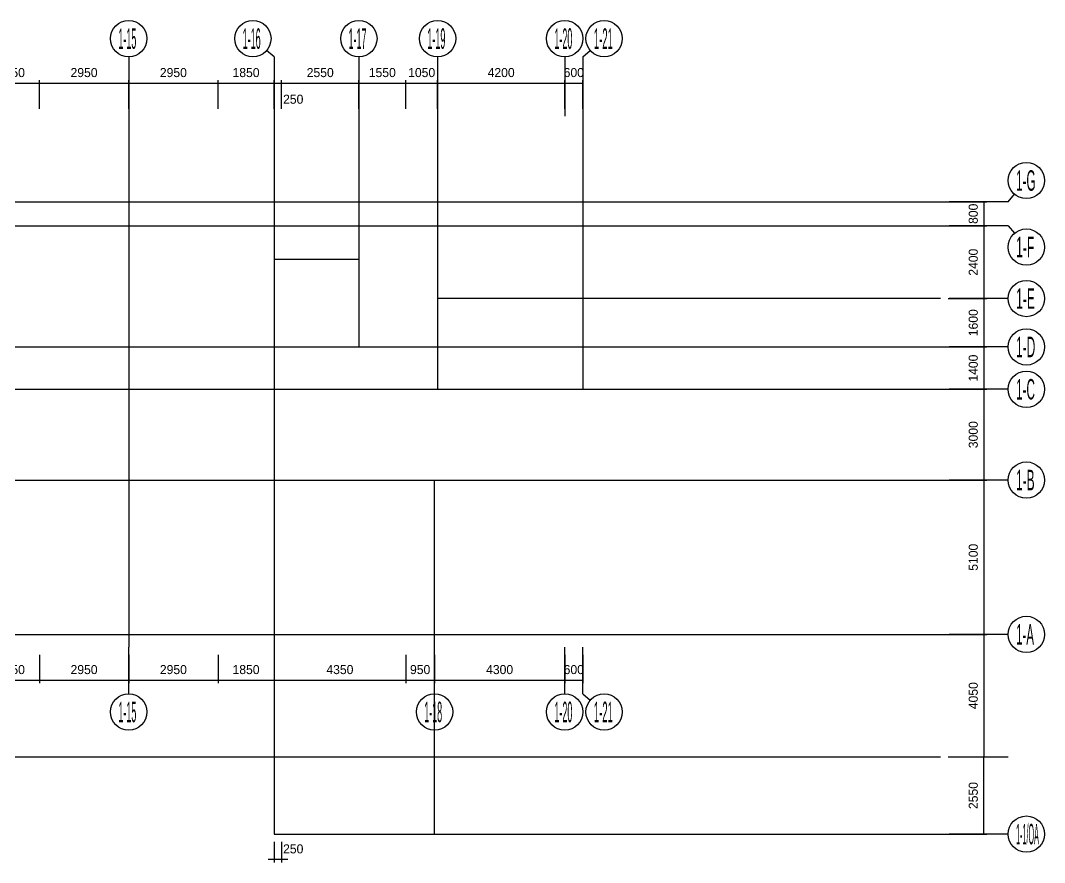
# Model space of a CAD drawing. Extents: x 471867 to 669967, y 35268 to 238913.
# Drawn here: x 634133 to 667954, y 209599 to 237426 of the extents above; entities that cross this region are included whole.
import ezdxf

# ---------------------------------------------------------------- set-up
doc = ezdxf.new("R2010")
doc.units = 0
doc.header["$LTSCALE"] = 100
doc.header["$MEASUREMENT"] = 0
doc.layers.add('DOTE', color=253, linetype='Continuous')
doc.layers.add('L-AXIS', color=3, linetype='Continuous')
doc.styles.add('hztxt2', font='hztxt2')
doc.dimstyles.get("Standard").update_dxf_attribs({"dimtxt": 300, "dimasz": 100, "dimexe": 100, "dimexo": 250, "dimgap": 100, "dimtad": 0, "dimtoh": 1, "dimdec": 0, "dimdsep": 46, "dimcen": 0.09, "dimclrt": 7, "dimadec": 0, "dimazin": 0, "dimtfac": 1, "dimtdec": 4, "dimtofl": 0, "dimtmove": 0, "dimatfit": 3, "dimfxl": 1, "dimtolj": 1, "dimtzin": 0, "dimarcsym": 0})

# ---------------------------------------------------------------- blocks, each defined once
blk = doc.blocks.new('*D102')
at = {"layer": 'L-AXIS', "color": 0, "linetype": 'ByBlock', "lineweight": -2}
for p, q in [((632908, 216467), (632908, 215524)), ((634758, 216467), (634758, 215524)), ((632908, 215624), (634758, 215624))]:
    blk.add_line(p, q, dxfattribs=at)
for points in [[(632908, 215624), (633008, 215641), (633008, 215607)], [(634758, 215624), (634658, 215607), (634658, 215641)]]:
    blk.add_solid(points, dxfattribs=at)
at = {"layer": 'L-AXIS', "color": 7, "linetype": 'Continuous', "lineweight": -2, "insert": (633833, 215974), "char_height": 300, "width": 690, "attachment_point": 5, "style": 'hztxt2'}
blk.add_mtext('1850', dxfattribs=at)
blk = doc.blocks.new('*D155')
at = {"layer": 'L-AXIS', "color": 0, "linetype": 'ByBlock', "lineweight": -2}
for p, q in [((632908, 234511), (632908, 235453)), ((634758, 234511), (634758, 235453)), ((632908, 235353), (634758, 235353))]:
    blk.add_line(p, q, dxfattribs=at)
for points in [[(632908, 235353), (633008, 235370), (633008, 235337)], [(634758, 235353), (634658, 235337), (634658, 235370)]]:
    blk.add_solid(points, dxfattribs=at)
at = {"layer": 'L-AXIS', "color": 7, "linetype": 'Continuous', "lineweight": -2, "insert": (633833, 235703), "char_height": 300, "width": 690, "attachment_point": 5, "style": 'hztxt2'}
blk.add_mtext('1850', dxfattribs=at)
blk = doc.blocks.new('*D222')
at = {"layer": 'L-AXIS', "color": 0, "linetype": 'ByBlock', "lineweight": -2}
for p, q in [((664769, 230638), (666052, 230638)), ((665952, 230638), (665952, 228238)), ((664769, 228238), (666052, 228238))]:
    blk.add_line(p, q, dxfattribs=at)
for points in [[(665952, 230638), (665969, 230538), (665936, 230538)], [(665952, 228238), (665936, 228338), (665969, 228338)]]:
    blk.add_solid(points, dxfattribs=at)
at = {"layer": 'L-AXIS', "color": 7, "linetype": 'Continuous', "lineweight": -2, "insert": (665602, 229438), "char_height": 300, "width": 785, "attachment_point": 5, "rotation": 90, "style": 'hztxt2'}
blk.add_mtext('2400', dxfattribs=at)
blk = doc.blocks.new('*D103')
at = {"layer": 'L-AXIS', "color": 0, "linetype": 'ByBlock', "lineweight": -2}
for p, q in [((664769, 213088), (666052, 213088)), ((665952, 210538), (665952, 213088)), ((664769, 210538), (666052, 210538))]:
    blk.add_line(p, q, dxfattribs=at)
for points in [[(665952, 213088), (665969, 212988), (665936, 212988)], [(665952, 210538), (665936, 210638), (665969, 210638)]]:
    blk.add_solid(points, dxfattribs=at)
at = {"layer": 'L-AXIS', "color": 7, "linetype": 'Continuous', "lineweight": -2, "insert": (665602, 211813), "char_height": 300, "width": 780, "attachment_point": 5, "rotation": 90, "style": 'hztxt2'}
blk.add_mtext('2550', dxfattribs=at)
blk = doc.blocks.new('*D365')
at = {"layer": 'L-AXIS', "color": 0, "linetype": 'ByBlock', "lineweight": -2}
for p, q in [((664769, 217138), (666052, 217138)), ((665952, 217138), (665952, 213088)), ((664769, 213088), (666052, 213088))]:
    blk.add_line(p, q, dxfattribs=at)
for points in [[(665952, 217138), (665969, 217038), (665936, 217038)], [(665952, 213088), (665936, 213188), (665969, 213188)]]:
    blk.add_solid(points, dxfattribs=at)
at = {"layer": 'L-AXIS', "color": 7, "linetype": 'Continuous', "lineweight": -2, "insert": (665602, 215113), "char_height": 300, "width": 790, "attachment_point": 5, "rotation": 90, "style": 'hztxt2'}
blk.add_mtext('4050', dxfattribs=at)
blk = doc.blocks.new('*D422')
at = {"layer": 'L-AXIS', "color": 0, "linetype": 'ByBlock', "lineweight": -2}
for p, q in [((664798, 231438), (666052, 231438)), ((665952, 231438), (665952, 230638)), ((664769, 230638), (666052, 230638))]:
    blk.add_line(p, q, dxfattribs=at)
for points in [[(665952, 231438), (665969, 231338), (665936, 231338)], [(665952, 230638), (665936, 230738), (665969, 230738)]]:
    blk.add_solid(points, dxfattribs=at)
at = {"layer": 'L-AXIS', "color": 7, "linetype": 'Continuous', "lineweight": -2, "insert": (665602, 231038), "char_height": 300, "width": 566.67, "attachment_point": 5, "rotation": 90, "style": 'hztxt2'}
blk.add_mtext('800', dxfattribs=at)
blk = doc.blocks.new('*D182')
at = {"layer": 'L-AXIS', "color": 0, "linetype": 'ByBlock', "lineweight": -2}
for p, q in [((664769, 222238), (666052, 222238)), ((665952, 222238), (665952, 217138)), ((664769, 217138), (666052, 217138))]:
    blk.add_line(p, q, dxfattribs=at)
for points in [[(665952, 222238), (665969, 222138), (665936, 222138)], [(665952, 217138), (665936, 217238), (665969, 217238)]]:
    blk.add_solid(points, dxfattribs=at)
at = {"layer": 'L-AXIS', "color": 7, "linetype": 'Continuous', "lineweight": -2, "insert": (665602, 219688), "char_height": 300, "width": 775, "attachment_point": 5, "rotation": 90, "style": 'hztxt2'}
blk.add_mtext('5100', dxfattribs=at)
blk = doc.blocks.new('*D247')
at = {"layer": 'L-AXIS', "color": 0, "linetype": 'ByBlock', "lineweight": -2}
for p, q in [((664769, 225238), (666052, 225238)), ((665952, 225238), (665952, 222238)), ((664769, 222238), (666052, 222238))]:
    blk.add_line(p, q, dxfattribs=at)
for points in [[(665952, 225238), (665969, 225138), (665936, 225138)], [(665952, 222238), (665936, 222338), (665969, 222338)]]:
    blk.add_solid(points, dxfattribs=at)
at = {"layer": 'L-AXIS', "color": 7, "linetype": 'Continuous', "lineweight": -2, "insert": (665602, 223738), "char_height": 300, "width": 780, "attachment_point": 5, "rotation": 90, "style": 'hztxt2'}
blk.add_mtext('3000', dxfattribs=at)
blk = doc.blocks.new('*D62')
at = {"layer": 'L-AXIS', "color": 0, "linetype": 'ByBlock', "lineweight": -2}
for p, q in [((664769, 226638), (666052, 226638)), ((665952, 226638), (665952, 225238)), ((664769, 225238), (666052, 225238))]:
    blk.add_line(p, q, dxfattribs=at)
for points in [[(665952, 226638), (665969, 226538), (665936, 226538)], [(665952, 225238), (665936, 225338), (665969, 225338)]]:
    blk.add_solid(points, dxfattribs=at)
at = {"layer": 'L-AXIS', "color": 7, "linetype": 'Continuous', "lineweight": -2, "insert": (665602, 225938), "char_height": 300, "width": 695, "attachment_point": 5, "rotation": 90, "style": 'hztxt2'}
blk.add_mtext('1400', dxfattribs=at)
blk = doc.blocks.new('*D121')
at = {"layer": 'L-AXIS', "color": 0, "linetype": 'ByBlock', "lineweight": -2}
for p, q in [((664798, 228238), (666052, 228238)), ((665952, 228238), (665952, 226638)), ((664769, 226638), (666052, 226638))]:
    blk.add_line(p, q, dxfattribs=at)
for points in [[(665952, 228238), (665969, 228138), (665936, 228138)], [(665952, 226638), (665936, 226738), (665969, 226738)]]:
    blk.add_solid(points, dxfattribs=at)
at = {"layer": 'L-AXIS', "color": 7, "linetype": 'Continuous', "lineweight": -2, "insert": (665602, 227438), "char_height": 300, "width": 685, "attachment_point": 5, "rotation": 90, "style": 'hztxt2'}
blk.add_mtext('1600', dxfattribs=at)
blk = doc.blocks.new('_AXISO')
blk.add_circle((0, 0), 0.5)
blk = doc.blocks.new('*D60')
at = {"layer": 'L-AXIS', "color": 0, "linetype": 'ByBlock', "lineweight": -2}
for p, q in [((647808, 216467), (647808, 215524)), ((652108, 216467), (652108, 215524)), ((647808, 215624), (652108, 215624))]:
    blk.add_line(p, q, dxfattribs=at)
for points in [[(647808, 215624), (647908, 215641), (647908, 215607)], [(652108, 215624), (652008, 215607), (652008, 215641)]]:
    blk.add_solid(points, dxfattribs=at)
at = {"layer": 'L-AXIS', "color": 7, "linetype": 'Continuous', "lineweight": -2, "insert": (649958, 215974), "char_height": 300, "width": 790, "attachment_point": 5, "style": 'hztxt2'}
blk.add_mtext('4300', dxfattribs=at)
blk = doc.blocks.new('*D319')
at = {"layer": 'L-AXIS', "color": 0, "linetype": 'ByBlock', "lineweight": -2}
for p, q in [((647908, 234511), (647908, 235453)), ((652108, 234511), (652108, 235453)), ((647908, 235353), (652108, 235353))]:
    blk.add_line(p, q, dxfattribs=at)
for points in [[(647908, 235353), (648008, 235370), (648008, 235337)], [(652108, 235353), (652008, 235337), (652008, 235370)]]:
    blk.add_solid(points, dxfattribs=at)
at = {"layer": 'L-AXIS', "color": 7, "linetype": 'Continuous', "lineweight": -2, "insert": (650008, 235703), "char_height": 300, "width": 790, "attachment_point": 5, "style": 'hztxt2'}
blk.add_mtext('4200', dxfattribs=at)
blk = doc.blocks.new('*D357')
at = {"layer": 'L-AXIS', "color": 0, "linetype": 'ByBlock', "lineweight": -2}
for p, q in [((640658, 216467), (640658, 215524)), ((642508, 216467), (642508, 215524)), ((640658, 215624), (642508, 215624))]:
    blk.add_line(p, q, dxfattribs=at)
for points in [[(640658, 215624), (640758, 215641), (640758, 215607)], [(642508, 215624), (642408, 215607), (642408, 215641)]]:
    blk.add_solid(points, dxfattribs=at)
at = {"layer": 'L-AXIS', "color": 7, "linetype": 'Continuous', "lineweight": -2, "insert": (641583, 215974), "char_height": 300, "width": 690, "attachment_point": 5, "style": 'hztxt2'}
blk.add_mtext('1850', dxfattribs=at)
blk = doc.blocks.new('*D209')
at = {"layer": 'L-AXIS', "color": 0, "linetype": 'ByBlock', "lineweight": -2}
for p, q in [((637708, 216467), (637708, 215524)), ((640658, 216467), (640658, 215524)), ((637708, 215624), (640658, 215624))]:
    blk.add_line(p, q, dxfattribs=at)
for points in [[(637708, 215624), (637808, 215641), (637808, 215607)], [(640658, 215624), (640558, 215607), (640558, 215641)]]:
    blk.add_solid(points, dxfattribs=at)
at = {"layer": 'L-AXIS', "color": 7, "linetype": 'Continuous', "lineweight": -2, "insert": (639183, 215974), "char_height": 300, "width": 775, "attachment_point": 5, "style": 'hztxt2'}
blk.add_mtext('2950', dxfattribs=at)
blk = doc.blocks.new('*D412')
at = {"layer": 'L-AXIS', "color": 0, "linetype": 'ByBlock', "lineweight": -2}
for p, q in [((634758, 216467), (634758, 215524)), ((637708, 216467), (637708, 215524)), ((634758, 215624), (637708, 215624))]:
    blk.add_line(p, q, dxfattribs=at)
for points in [[(634758, 215624), (634858, 215641), (634858, 215607)], [(637708, 215624), (637608, 215607), (637608, 215641)]]:
    blk.add_solid(points, dxfattribs=at)
at = {"layer": 'L-AXIS', "color": 7, "linetype": 'Continuous', "lineweight": -2, "insert": (636233, 215974), "char_height": 300, "width": 775, "attachment_point": 5, "style": 'hztxt2'}
blk.add_mtext('2950', dxfattribs=at)
blk = doc.blocks.new('*D266')
at = {"layer": 'L-AXIS', "color": 0, "linetype": 'ByBlock', "lineweight": -2}
for p, q in [((642508, 210288), (642508, 209599)), ((642758, 210288), (642758, 209599)), ((642958, 209699), (642308, 209699))]:
    blk.add_line(p, q, dxfattribs=at)
for points in [[(642508, 209699), (642408, 209683), (642408, 209716)], [(642758, 209699), (642858, 209716), (642858, 209683)]]:
    blk.add_solid(points, dxfattribs=at)
at = {"layer": 'L-AXIS', "color": 7, "linetype": 'Continuous', "lineweight": -2, "insert": (643141, 210049), "char_height": 300, "width": 566.67, "attachment_point": 5, "style": 'hztxt2'}
blk.add_mtext('250', dxfattribs=at)
blk = doc.blocks.new('*D295')
at = {"layer": 'L-AXIS', "color": 0, "linetype": 'ByBlock', "lineweight": -2}
for p, q in [((642508, 216467), (642508, 215524)), ((646858, 216467), (646858, 215524)), ((642508, 215624), (646858, 215624))]:
    blk.add_line(p, q, dxfattribs=at)
for points in [[(642508, 215624), (642608, 215641), (642608, 215607)], [(646858, 215624), (646758, 215607), (646758, 215641)]]:
    blk.add_solid(points, dxfattribs=at)
at = {"layer": 'L-AXIS', "color": 7, "linetype": 'Continuous', "lineweight": -2, "insert": (644683, 215974), "char_height": 300, "width": 790, "attachment_point": 5, "style": 'hztxt2'}
blk.add_mtext('4350', dxfattribs=at)
blk = doc.blocks.new('*D141')
at = {"layer": 'L-AXIS', "color": 0, "linetype": 'ByBlock', "lineweight": -2}
for p, q in [((646858, 216467), (646858, 215524)), ((647808, 216467), (647808, 215524)), ((646858, 215624), (647808, 215624))]:
    blk.add_line(p, q, dxfattribs=at)
for points in [[(646858, 215624), (646958, 215641), (646958, 215607)], [(647808, 215624), (647708, 215607), (647708, 215641)]]:
    blk.add_solid(points, dxfattribs=at)
at = {"layer": 'L-AXIS', "color": 7, "linetype": 'Continuous', "lineweight": -2, "insert": (647333, 215974), "char_height": 300, "width": 556.67, "attachment_point": 5, "style": 'hztxt2'}
blk.add_mtext('950', dxfattribs=at)
blk = doc.blocks.new('*D237')
at = {"layer": 'L-AXIS', "color": 0, "linetype": 'ByBlock', "lineweight": -2}
for p, q in [((640658, 234511), (640658, 235453)), ((642508, 234511), (642508, 235453)), ((640658, 235353), (642508, 235353))]:
    blk.add_line(p, q, dxfattribs=at)
for points in [[(640658, 235353), (640758, 235370), (640758, 235337)], [(642508, 235353), (642408, 235337), (642408, 235370)]]:
    blk.add_solid(points, dxfattribs=at)
at = {"layer": 'L-AXIS', "color": 7, "linetype": 'Continuous', "lineweight": -2, "insert": (641583, 235703), "char_height": 300, "width": 690, "attachment_point": 5, "style": 'hztxt2'}
blk.add_mtext('1850', dxfattribs=at)
blk = doc.blocks.new('*D67')
at = {"layer": 'L-AXIS', "color": 0, "linetype": 'ByBlock', "lineweight": -2}
for p, q in [((637708, 234511), (637708, 235453)), ((640658, 234511), (640658, 235453)), ((637708, 235353), (640658, 235353))]:
    blk.add_line(p, q, dxfattribs=at)
for points in [[(637708, 235353), (637808, 235370), (637808, 235337)], [(640658, 235353), (640558, 235337), (640558, 235370)]]:
    blk.add_solid(points, dxfattribs=at)
at = {"layer": 'L-AXIS', "color": 7, "linetype": 'Continuous', "lineweight": -2, "insert": (639183, 235703), "char_height": 300, "width": 775, "attachment_point": 5, "style": 'hztxt2'}
blk.add_mtext('2950', dxfattribs=at)
blk = doc.blocks.new('*D124')
at = {"layer": 'L-AXIS', "color": 0, "linetype": 'ByBlock', "lineweight": -2}
for p, q in [((634758, 234511), (634758, 235453)), ((637708, 234511), (637708, 235453)), ((634758, 235353), (637708, 235353))]:
    blk.add_line(p, q, dxfattribs=at)
for points in [[(634758, 235353), (634858, 235370), (634858, 235337)], [(637708, 235353), (637608, 235337), (637608, 235370)]]:
    blk.add_solid(points, dxfattribs=at)
at = {"layer": 'L-AXIS', "color": 7, "linetype": 'Continuous', "lineweight": -2, "insert": (636233, 235703), "char_height": 300, "width": 775, "attachment_point": 5, "style": 'hztxt2'}
blk.add_mtext('2950', dxfattribs=at)
blk = doc.blocks.new('*D376')
at = {"layer": 'L-AXIS', "color": 0, "linetype": 'ByBlock', "lineweight": -2}
for p, q in [((645308, 234511), (645308, 235453)), ((646858, 234511), (646858, 235453)), ((645308, 235353), (646858, 235353))]:
    blk.add_line(p, q, dxfattribs=at)
for points in [[(645308, 235353), (645408, 235370), (645408, 235337)], [(646858, 235353), (646758, 235337), (646758, 235370)]]:
    blk.add_solid(points, dxfattribs=at)
at = {"layer": 'L-AXIS', "color": 7, "linetype": 'Continuous', "lineweight": -2, "insert": (646083, 235703), "char_height": 300, "width": 690, "attachment_point": 5, "style": 'hztxt2'}
blk.add_mtext('1550', dxfattribs=at)
blk = doc.blocks.new('*D8')
at = {"layer": 'L-AXIS', "color": 0, "linetype": 'ByBlock', "lineweight": -2}
for p, q in [((642758, 234511), (642758, 235453)), ((645308, 234511), (645308, 235453)), ((642758, 235353), (645308, 235353))]:
    blk.add_line(p, q, dxfattribs=at)
for points in [[(642758, 235353), (642858, 235370), (642858, 235337)], [(645308, 235353), (645208, 235337), (645208, 235370)]]:
    blk.add_solid(points, dxfattribs=at)
at = {"layer": 'L-AXIS', "color": 7, "linetype": 'Continuous', "lineweight": -2, "insert": (644033, 235703), "char_height": 300, "width": 780, "attachment_point": 5, "style": 'hztxt2'}
blk.add_mtext('2550', dxfattribs=at)
blk = doc.blocks.new('*D197')
at = {"layer": 'L-AXIS', "color": 0, "linetype": 'ByBlock', "lineweight": -2}
for p, q in [((642508, 234511), (642508, 235453)), ((642758, 234511), (642758, 235453)), ((642308, 235353), (642958, 235353))]:
    blk.add_line(p, q, dxfattribs=at)
for points in [[(642508, 235353), (642408, 235337), (642408, 235370)], [(642758, 235353), (642858, 235370), (642858, 235337)]]:
    blk.add_solid(points, dxfattribs=at)
at = {"layer": 'L-AXIS', "color": 7, "linetype": 'Continuous', "lineweight": -2, "insert": (643141, 234822), "char_height": 300, "width": 566.67, "attachment_point": 5, "style": 'hztxt2'}
blk.add_mtext('250', dxfattribs=at)
blk = doc.blocks.new('*D259')
at = {"layer": 'L-AXIS', "color": 0, "linetype": 'ByBlock', "lineweight": -2}
for p, q in [((646858, 234511), (646858, 235453)), ((647908, 234511), (647908, 235453)), ((646858, 235353), (647908, 235353))]:
    blk.add_line(p, q, dxfattribs=at)
for points in [[(646858, 235353), (646958, 235370), (646958, 235337)], [(647908, 235353), (647808, 235337), (647808, 235370)]]:
    blk.add_solid(points, dxfattribs=at)
at = {"layer": 'L-AXIS', "color": 7, "linetype": 'Continuous', "lineweight": -2, "insert": (647383, 235703), "char_height": 300, "width": 690, "attachment_point": 5, "style": 'hztxt2'}
blk.add_mtext('1050', dxfattribs=at)
blk = doc.blocks.new('*D83')
at = {"layer": 'L-AXIS', "color": 0, "linetype": 'ByBlock', "lineweight": -2}
for p, q in [((652108, 216467), (652108, 215524)), ((652708, 216467), (652708, 215524)), ((652108, 215624), (652708, 215624))]:
    blk.add_line(p, q, dxfattribs=at)
for points in [[(652108, 215624), (652208, 215641), (652208, 215607)], [(652708, 215624), (652608, 215607), (652608, 215641)]]:
    blk.add_solid(points, dxfattribs=at)
at = {"layer": 'L-AXIS', "color": 7, "linetype": 'Continuous', "lineweight": -2, "insert": (652408, 215974), "char_height": 300, "width": 556.67, "attachment_point": 5, "style": 'hztxt2'}
blk.add_mtext('600', dxfattribs=at)
blk = doc.blocks.new('*D133')
at = {"layer": 'L-AXIS', "color": 0, "linetype": 'ByBlock', "lineweight": -2}
for p, q in [((652108, 234511), (652108, 235453)), ((652708, 234511), (652708, 235453)), ((652108, 235353), (652708, 235353))]:
    blk.add_line(p, q, dxfattribs=at)
for points in [[(652108, 235353), (652208, 235370), (652208, 235337)], [(652708, 235353), (652608, 235337), (652608, 235370)]]:
    blk.add_solid(points, dxfattribs=at)
at = {"layer": 'L-AXIS', "color": 7, "linetype": 'Continuous', "lineweight": -2, "insert": (652408, 235703), "char_height": 300, "width": 556.67, "attachment_point": 5, "style": 'hztxt2'}
blk.add_mtext('600', dxfattribs=at)

msp = doc.modelspace()

# ---------------------------------------------------------------- linework, layer by layer
at = {"layer": 'DOTE'}
for p, q in [((637708.1, 234260.7), (637708.1, 216716.5)), ((642508.1, 234260.7), (642508.1, 210537.9)), ((645308.1, 234260.7), (645308.1, 226637.9)), ((647908.1, 234260.7), (647908.1, 225237.9)), ((652708.1, 234260.7), (652708.1, 225237.9)), ((608308.1, 231437.9), (664810.3, 231437.9)), ((590108.1, 230637.9), (664810.3, 230637.9)), ((642508.1, 229537.9), (645308.1, 229537.9)), ((664518.6, 228237.9), (647908.1, 228237.9)), ((599084.7, 226637.9), (664768.6, 226637.9)), ((599084.7, 225237.9), (664768.6, 225237.9)), ((602058.1, 222237.9), (664768.6, 222237.9)), ((647808.1, 210537.9), (647808.1, 222237.9)), ((608408.1, 217137.9), (664768.6, 217137.9)), ((488717.2, 213087.9), (664518.6, 213087.9)), ((642508.1, 210537.9), (664839.1, 210537.9))]:
    msp.add_line(p, q, dxfattribs=at)
at = {"layer": 'L-AXIS'}
for p, q in [((642508.1, 236226.3), (642263.6, 236435.8)), ((652708.1, 236226.3), (652952.5, 236435.8)), ((637708.1, 236226.3), (637708.1, 234260.7)), ((642508.1, 236226.3), (642508.1, 234260.7)), ((645308.1, 236226.3), (645308.1, 234260.7)), ((647908.1, 236226.3), (647908.1, 234260.7)), ((652108.1, 236226.3), (652108.1, 234260.7)), ((652708.1, 236226.3), (652708.1, 234260.7)), ((666754.1, 231437.9), (666963.6, 231682.4)), ((666754.1, 231437.9), (664810.3, 231437.9)), ((666754.1, 230637.9), (664810.3, 230637.9)), ((666754.1, 230637.9), (666963.6, 230393.5)), ((666754.1, 228237.9), (664810.3, 228237.9)), ((666754.1, 226637.9), (664810.3, 226637.9)), ((666754.1, 225237.9), (664810.3, 225237.9)), ((666754.1, 222237.9), (664810.3, 222237.9)), ((666754.1, 217137.9), (664810.3, 217137.9)), ((637708.1, 215174.9), (637708.1, 216716.5)), ((647808.1, 215174.9), (647808.1, 216716.5)), ((652108.1, 215174.9), (652108.1, 216716.5)), ((652708.1, 215174.9), (652708.1, 216716.5)), ((652708.1, 215174.9), (652952.5, 214965.4)), ((664768.6, 213087.9), (666754.1, 213087.9)), ((666754.1, 210537.9), (664810.3, 210537.9))]:
    msp.add_line(p, q, dxfattribs=at)

# ---------------------------------------------------------------- block references
ref = msp.add_blockref('_AXISO', (637708.1, 236826.3), dxfattribs=dict(at, xscale=1199.999999999997, yscale=1200, rotation=359.9996457873818))
ref.add_attrib('A', '1-15', (637368.7, 236486.9), dxfattribs={"height": 678.82, "style": 'hztxt2', "width": 0.325})
ref = msp.add_blockref('_AXISO', (641808.1, 236826.3), dxfattribs=dict(at, xscale=1199.999999999997, yscale=1200, rotation=359.9996457873818))
ref.add_attrib('A', '1-16', (641468.7, 236486.9), dxfattribs={"height": 678.82, "style": 'hztxt2', "width": 0.329114})
ref = msp.add_blockref('_AXISO', (645308.1, 236826.3), dxfattribs=dict(at, xscale=1199.999999999997, yscale=1200, rotation=359.9996457873818))
ref.add_attrib('A', '1-17', (644968.7, 236486.9), dxfattribs={"height": 678.82, "style": 'hztxt2', "width": 0.325})
ref = msp.add_blockref('_AXISO', (647908.1, 236826.3), dxfattribs=dict(at, xscale=1199.999999999997, yscale=1200, rotation=359.9996457873818))
ref.add_attrib('A', '1-19', (647568.7, 236486.9), dxfattribs={"height": 678.82, "style": 'hztxt2', "width": 0.329114})
ref = msp.add_blockref('_AXISO', (652108.1, 236826.3), dxfattribs=dict(at, xscale=1199.999999999997, yscale=1200, rotation=359.9996457873818))
ref.add_attrib('A', '1-20', (651768.7, 236486.9), dxfattribs={"height": 678.82, "style": 'hztxt2', "width": 0.325})
ref = msp.add_blockref('_AXISO', (653408.1, 236826.3), dxfattribs=dict(at, xscale=1199.999999999997, yscale=1200, rotation=359.9996457873818))
ref.add_attrib('A', '1-21', (653068.7, 236486.9), dxfattribs={"height": 678.82, "style": 'hztxt2', "width": 0.346667})
ref = msp.add_blockref('_AXISO', (667354.1, 232137.9), dxfattribs=dict(at, xscale=1199.999999999997, yscale=1200, rotation=359.9996457873818))
ref.add_attrib('A', '1-G', (667014.6, 231798.5), dxfattribs={"height": 678.82, "style": 'hztxt2', "width": 0.42623})
ref = msp.add_blockref('_AXISO', (667354.1, 229937.9), dxfattribs=dict(at, xscale=1199.999999999997, yscale=1200, rotation=359.9996457873818))
ref.add_attrib('A', '1-F', (667014.6, 229598.5), dxfattribs={"height": 678.82, "style": 'hztxt2', "width": 0.440678})
ref = msp.add_blockref('_AXISO', (667354.1, 228237.9), dxfattribs=dict(at, xscale=1199.999999999997, yscale=1200, rotation=359.9996457873818))
ref.add_attrib('A', '1-E', (667014.6, 227898.5), dxfattribs={"height": 678.82, "style": 'hztxt2', "width": 0.440678})
ref = msp.add_blockref('_AXISO', (667354.1, 226637.9), dxfattribs=dict(at, xscale=1199.999999999997, yscale=1200, rotation=359.9996457873818))
ref.add_attrib('A', '1-D', (667014.6, 226298.5), dxfattribs={"height": 678.82, "style": 'hztxt2', "width": 0.433333})
ref = msp.add_blockref('_AXISO', (667354.1, 225237.9), dxfattribs=dict(at, xscale=1199.999999999997, yscale=1200, rotation=359.9996457873818))
ref.add_attrib('A', '1-C', (667014.6, 224898.5), dxfattribs={"height": 678.82, "style": 'hztxt2', "width": 0.42623})
ref = msp.add_blockref('_AXISO', (667354.1, 222237.9), dxfattribs=dict(at, xscale=1199.999999999997, yscale=1200, rotation=359.9996457873818))
ref.add_attrib('A', '1-B', (667014.6, 221898.5), dxfattribs={"height": 678.82, "style": 'hztxt2', "width": 0.433333})
ref = msp.add_blockref('_AXISO', (667354.1, 217137.9), dxfattribs=dict(at, xscale=1199.999999999997, yscale=1200, rotation=359.9996457873818))
ref.add_attrib('A', '1-A', (667014.7, 216798.5), dxfattribs={"height": 678.82, "style": 'hztxt2', "width": 0.419355})
ref = msp.add_blockref('_AXISO', (637708.1, 214574.9), dxfattribs=dict(at, xscale=1199.999999999997, yscale=1200, rotation=359.9996457873818))
ref.add_attrib('A', '1-15', (637368.7, 214235.5), dxfattribs={"height": 678.82, "style": 'hztxt2', "width": 0.325})
ref = msp.add_blockref('_AXISO', (647808.1, 214574.9), dxfattribs=dict(at, xscale=1199.999999999997, yscale=1200, rotation=359.9996457873818))
ref.add_attrib('A', '1-18', (647468.7, 214235.5), dxfattribs={"height": 678.82, "style": 'hztxt2', "width": 0.325})
ref = msp.add_blockref('_AXISO', (652108.1, 214574.9), dxfattribs=dict(at, xscale=1199.999999999997, yscale=1200, rotation=359.9996457873818))
ref.add_attrib('A', '1-20', (651768.7, 214235.5), dxfattribs={"height": 678.82, "style": 'hztxt2', "width": 0.325})
ref = msp.add_blockref('_AXISO', (653408.1, 214574.9), dxfattribs=dict(at, xscale=1199.999999999997, yscale=1200, rotation=359.9996457873818))
ref.add_attrib('A', '1-21', (653068.7, 214235.5), dxfattribs={"height": 678.82, "style": 'hztxt2', "width": 0.346667})
ref = msp.add_blockref('_AXISO', (667354.1, 210537.9), dxfattribs=dict(at, xscale=1199.999999999997, yscale=1200, rotation=359.9996457873818))
ref.add_attrib('A', '1-1/OA', (667014.7, 210198.5), dxfattribs={"height": 678.82, "style": 'hztxt2', "width": 0.209677})

# ---------------------------------------------------------------- dimensions: what is measured, and where the dimension line sits
for base, p1, p2, picture, middle in [((634758.1, 235353.2), (632908.1, 234260.7), (634758.1, 234260.7), '*D155', (633833.1, 235703.2)), ((637708.1, 235353.2), (634758.1, 234260.7), (637708.1, 234260.7), '*D124', (636233.1, 235703.2)), ((640658.1, 235353.2), (637708.1, 234260.7), (640658.1, 234260.7), '*D67', (639183.1, 235703.2)), ((642508.1, 235353.2), (640658.1, 234260.7), (642508.1, 234260.7), '*D237', (641583.1, 235703.2)), ((645308.1, 235353.2), (642758.1, 234260.7), (645308.1, 234260.7), '*D8', (644033.1, 235703.2)), ((646858.1, 235353.2), (645308.1, 234260.7), (646858.1, 234260.7), '*D376', (646083.1, 235703.2)), ((647908.1, 235353.2), (646858.1, 234260.7), (647908.1, 234260.7), '*D259', (647383.1, 235703.2)), ((652108.1, 235353.2), (647908.1, 234260.7), (652108.1, 234260.7), '*D319', (650008.1, 235703.2)), ((652708.1, 235353.2), (652108.1, 234260.7), (652708.1, 234260.7), '*D133', (652408.1, 235703.2)), ((642758.1, 235353.2), (642508.1, 234260.7), (642758.1, 234260.7), '*D197', (642633.1, 234822.2)), ((634758.1, 215624.1), (632908.1, 216716.5), (634758.1, 216716.5), '*D102', (633833.1, 215974.1)), ((637708.1, 215624.1), (634758.1, 216716.5), (637708.1, 216716.5), '*D412', (636233.1, 215974.1)), ((640658.1, 215624.1), (637708.1, 216716.5), (640658.1, 216716.5), '*D209', (639183.1, 215974.1)), ((642508.1, 215624.1), (640658.1, 216716.5), (642508.1, 216716.5), '*D357', (641583.1, 215974.1)), ((646858.1, 215624.1), (642508.1, 216716.5), (646858.1, 216716.5), '*D295', (644683.1, 215974.1)), ((647808.1, 215624.1), (646858.1, 216716.5), (647808.1, 216716.5), '*D141', (647333.1, 215974.1)), ((652108.1, 215624.1), (647808.1, 216716.5), (652108.1, 216716.5), '*D60', (649958.1, 215974.1)), ((652708.1, 215624.1), (652108.1, 216716.5), (652708.1, 216716.5), '*D83', (652408.1, 215974.1)), ((642508.1, 209699.4), (642758.1, 210537.9), (642508.1, 210537.9), '*D266', (642633.1, 210049.4))]:
    dim = msp.add_linear_dim(base=base, p1=p1, p2=p2, dimstyle='Standard', dxfattribs=at)
    dim.commit()
    dim.dimension.update_dxf_attribs({"geometry": picture, "text_midpoint": middle})
for base, p1, p2, picture, middle in [((665952.5, 230637.9), (664547.6, 231437.9), (664518.6, 230637.9), '*D422', (665602.5, 231037.9)), ((665952.5, 228237.9), (664518.6, 230637.9), (664518.6, 228237.9), '*D222', (665602.5, 229437.9)), ((665952.5, 226637.9), (664547.6, 228237.9), (664518.6, 226637.9), '*D121', (665602.5, 227437.9)), ((665952.5, 225237.9), (664518.6, 226637.9), (664518.6, 225237.9), '*D62', (665602.5, 225937.9)), ((665952.5, 222237.9), (664518.6, 225237.9), (664518.6, 222237.9), '*D247', (665602.5, 223737.9)), ((665952.5, 217137.9), (664518.6, 222237.9), (664518.6, 217137.9), '*D182', (665602.5, 219687.9)), ((665952.5, 213087.9), (664518.6, 217137.9), (664518.6, 213087.9), '*D365', (665602.5, 215112.9)), ((665952.5, 213087.9), (664518.6, 210537.9), (664518.6, 213087.9), '*D103', (665602.5, 211812.9))]:
    dim = msp.add_linear_dim(base=base, p1=p1, p2=p2, angle=90, dimstyle='Standard', dxfattribs=at)
    dim.commit()
    dim.dimension.update_dxf_attribs({"geometry": picture, "text_midpoint": middle})

doc.saveas('drawing.dxf')
